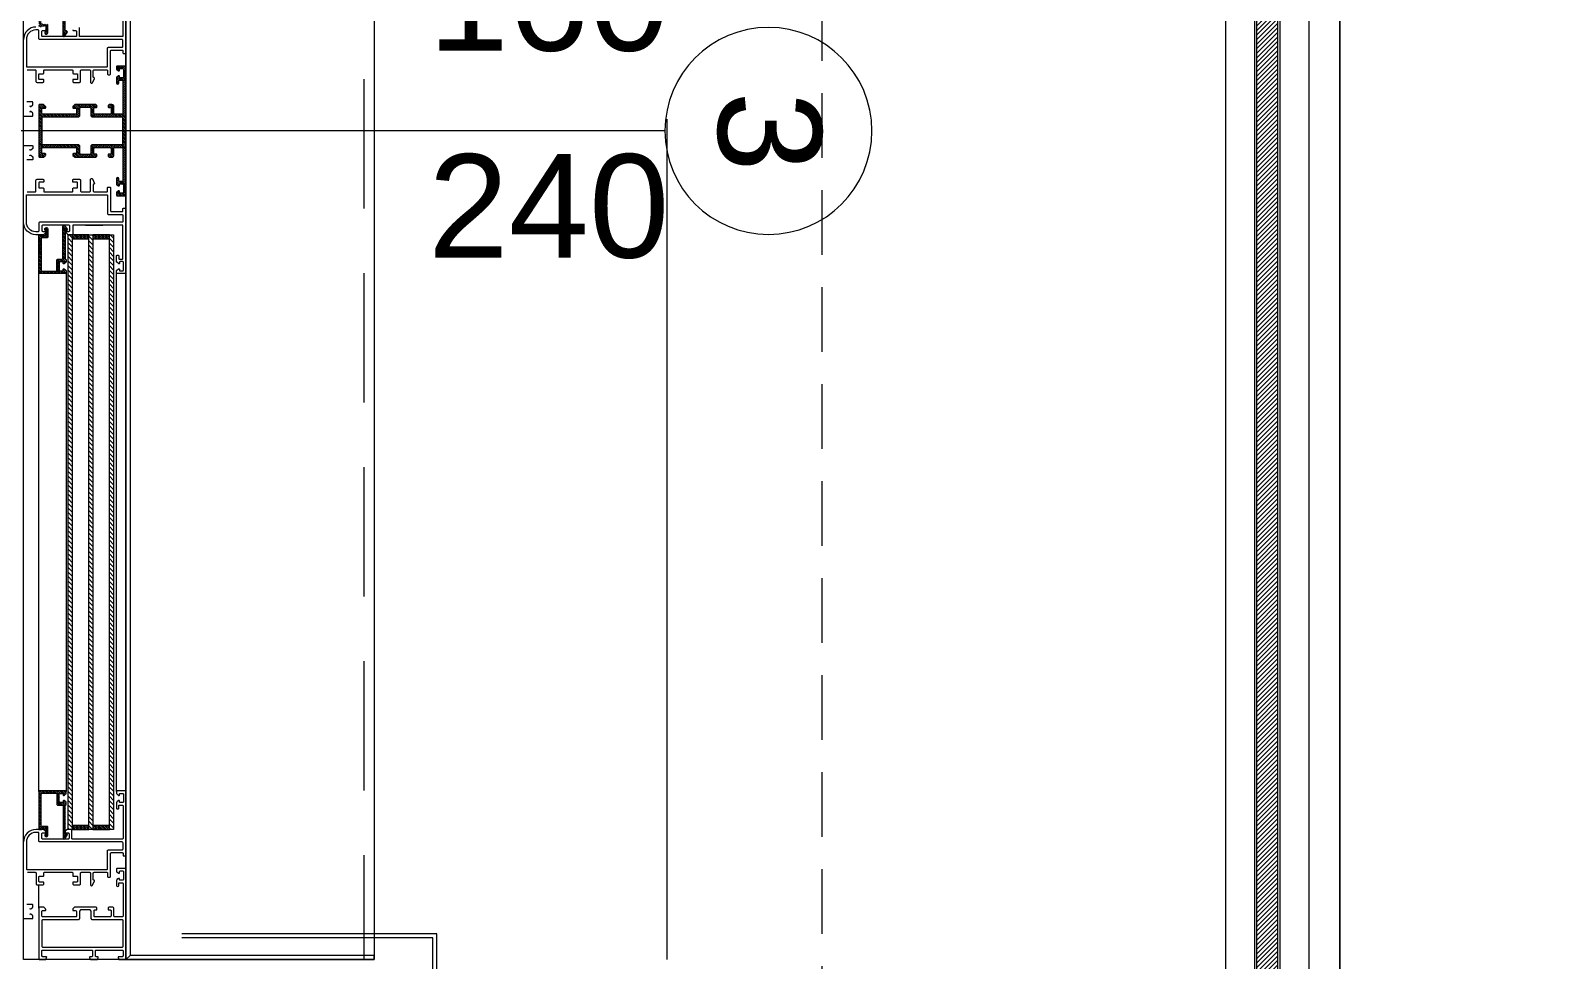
# Model space of a CAD drawing. Header units: centimetres. Extents: x 92587 to 105438, y -55119 to -48334.
# Drawn here: x 96687.6 to 96834.3, y -53062.4 to -52972.5 of the extents above; entities that cross this region are included whole.
import ezdxf

# ---------------------------------------------------------------- set-up
doc = ezdxf.new("R2010")
doc.units = ezdxf.units.CM
doc.header["$LTSCALE"] = 50
doc.header["$MEASUREMENT"] = 0
doc.linetypes.add('AXES', pattern=[2, 1.25, -0.25, 0.25, -0.25])
doc.linetypes.add('CACHE', pattern=[0.375, 0.25, -0.125])
doc.layers.get('0').update_dxf_attribs({"color": 8})
doc.layers.add('AXES', color=10, linetype='AXES')
doc.layers.add('BORD', color=5, linetype='Continuous')
for name, color, linetype, lineweight in [('BETON CACHE', 4, 'CACHE', 5), ('CONSOLE ISOL.', 214, 'Continuous', 15), ('MACONNERIE COUPE', 7, 'Continuous', 30), ('WD_Corner', 154, 'Continuous', 5), ('WINDOWS', 21, 'Continuous', 5)]:
    doc.layers.add(name, color=color, linetype=linetype, lineweight=lineweight)
doc.layers.add('HYPALON', color=7, linetype='Continuous', true_color=0xffaa00)
doc.styles.add('GENERATED_STYLE_1', font='arial.ttf')
pattern_1 = [(135, (-46708.70849, -43842.58123), (-0.08838834765, -0.08838834765), [])]

# ---------------------------------------------------------------- blocks, each defined once
blk = doc.blocks.new('A$C1cd8c289')
at = {"layer": 'AXES', "lineweight": 5, "ltscale": 1.3}
blk.add_line((2040, -4150), (2040, -1058.41), dxfattribs=at)
blk = doc.blocks.new('DRITARE POS 3')
at = {"layer": 'WINDOWS', "transparency": 33554559}
h = blk.add_hatch(dxfattribs=at)
h.set_pattern_fill('ANSI31', color=256, angle=450)
h.set_pattern_definition([(135, (-46708.71279, -43842.46996), (-0.08838834765, -0.08838834765), [])])
h.paths.add_polyline_path([(-1.74, -12.58), (-1.74, -12.64), (-2.09, -12.64, -0.414214), (-2.15, -12.58), (-2.15, -12.21, -0.247394), (-2.13, -12.16, 1.657435), (-2.37, -12.03), (-2.37, -12.77, 0.414214), (-2.28, -12.86), (-1.81, -12.86, -0.414214), (-1.72, -12.95), (-1.72, -16, -0.414214), (-1.81, -16.09), (-3.16, -16.09, -0.414214), (-3.22, -16.03), (-3.22, -15.03, 0.414214), (-3.31, -14.93), (-3.76, -14.93, -0.414214), (-3.82, -14.88), (-3.82, -11.74, 0.737396), (-3.99, -11.69), (-4.23, -12.04, 0.603122), (-4.15, -12.19), (-4.08, -12.19, -0.414214), (-4.02, -12.25), (-4.02, -14.93), (-4.06, -14.93, 0.414214), (-4.12, -14.99), (-4.12, -15.19, 0.250765), (-4.09, -15.24), (-3.92, -15.37, 0.599022), (-3.84, -15.33), (-3.84, -15.25, -0.414214), (-3.78, -15.19), (-3.52, -15.19, -0.414214), (-3.46, -15.25), (-3.46, -16, -0.414214), (-3.52, -16.05), (-3.78, -16.05, -0.414214), (-3.84, -16), (-3.84, -15.92, 0.599022), (-3.92, -15.88), (-4.09, -16.01, 0.250765), (-4.12, -16.05), (-4.12, -16.26, 0.414214), (-4.06, -16.31), (-1.55, -16.31, 0.414214), (-1.5, -16.26), (-1.5, -12.64), (-1.5, -12.58)])
at = {"layer": 'WINDOWS'}
h = blk.add_hatch(dxfattribs=at)
h.set_pattern_fill('ANSI31', color=140, scale=2.5, angle=450)
h.set_pattern_definition([(135, (-46708.9128, -43842.58123), (-0.2209708691, -0.2209708691), [])])
h.paths.add_polyline_path([(-8.71, -70.07), (-8.71, -12.58), (-8.31, -12.58), (-8.31, -70.07)])
h.paths.add_polyline_path([(-6.71, -70.07), (-6.71, -12.58), (-6.31, -12.58), (-6.31, -70.07)])
h.paths.add_polyline_path([(-4.71, -70.07), (-4.71, -12.58), (-4.31, -12.58), (-4.31, -70.07)])
at = {"layer": 'WINDOWS', "transparency": 33554559}
h = blk.add_hatch(dxfattribs=at)
h.set_pattern_fill('ANSI31', color=140, angle=450)
h.set_pattern_definition([(135, (-46708.90849, -43825.58123), (-0.08838834765, -0.08838834765), [])])
h.paths.add_polyline_path([(-6.71, -12.58), (-8.31, -12.58), (-8.31, -12.98), (-6.71, -12.98)])
h.paths.add_polyline_path([(-4.71, -12.58), (-6.31, -12.58), (-6.31, -12.98), (-4.71, -12.98)])
h.paths.add_polyline_path([(-6.71, -69.67), (-8.31, -69.67), (-8.31, -70.07), (-6.71, -70.07)])
h.paths.add_polyline_path([(-4.71, -69.67), (-6.31, -69.67), (-6.31, -70.07), (-4.71, -70.07)])
h = blk.add_hatch(dxfattribs=at)
h.set_pattern_fill('ANSI31', color=256, angle=450)
h.set_pattern_definition(pattern_1)
h.paths.add_polyline_path([(-1.49, -66.39, 0.414214), (-1.55, -66.33), (-4.06, -66.33, 0.414214), (-4.11, -66.39), (-4.11, -66.59, 0.250765), (-4.09, -66.64), (-3.92, -66.77, 0.599022), (-3.83, -66.72), (-3.83, -66.65, -0.414214), (-3.78, -66.59), (-3.51, -66.59, -0.414214), (-3.46, -66.65), (-3.46, -67.39, -0.414214), (-3.51, -67.45), (-3.78, -67.45, -0.414214), (-3.83, -67.39), (-3.83, -67.32, 0.599022), (-3.92, -67.27), (-4.09, -67.4, 0.250765), (-4.11, -67.45), (-4.11, -67.66, 0.414214), (-4.06, -67.71), (-4.02, -67.71), (-4.02, -70.4, -0.414214), (-4.07, -70.46), (-4.15, -70.46, 0.603122), (-4.23, -70.6), (-3.98, -70.96, 0.737396), (-3.81, -70.9), (-3.81, -67.77, -0.414214), (-3.76, -67.71), (-3.31, -67.71, 0.414214), (-3.22, -67.62), (-3.22, -66.61, -0.414214), (-3.16, -66.55), (-1.81, -66.55, -0.414214), (-1.72, -66.65), (-1.72, -69.69, -0.414214), (-1.81, -69.78), (-2.28, -69.78, 0.414214), (-2.37, -69.88), (-2.37, -70.61, 1.657435), (-2.12, -70.48, -0.247394), (-2.15, -70.44), (-2.15, -70.06, -0.414214), (-2.09, -70.01), (-1.74, -70.01), (-1.74, -70.06), (-1.49, -70.06), (-1.49, -70.01)])
at = {"layer": 'WINDOWS'}
h = blk.add_hatch(dxfattribs=at)
h.set_pattern_fill('ANSI31', color=256, angle=450)
h.set_pattern_definition(pattern_1)
h.paths.add_polyline_path([(-9.61, -75.28, -0.414214), (-9.56, -75.22), (-9.26, -75.22, -0.414214), (-9.2, -75.28), (-9.2, -75.49, 1), (-9, -75.49), (-9, -74.96, 0.250765), (-9.02, -74.91), (-9.19, -74.8, 0.599022), (-9.28, -74.85), (-9.28, -74.92, -0.414214), (-9.33, -74.98), (-9.59, -74.98, -0.414214), (-9.65, -74.92), (-9.65, -74.14, -0.414214), (-9.59, -74.08), (-9.33, -74.08, -0.414214), (-9.28, -74.14), (-9.28, -74.25, 0.599022), (-9.19, -74.3), (-9.02, -74.18, 0.250765), (-9, -74.14), (-9, -73.9, 0.414214), (-9.05, -73.84), (-9.84, -73.84, 0.414214), (-9.89, -73.9), (-9.89, -80.11), (-9.89, -86.33, 0.414214), (-9.84, -86.38), (-9.05, -86.38, 0.414214), (-9, -86.33), (-9, -86.08, 0.250765), (-9.02, -86.04), (-9.19, -85.93, 0.599022), (-9.28, -85.97), (-9.28, -86.08, -0.414214), (-9.33, -86.14), (-9.59, -86.14, -0.414214), (-9.65, -86.08), (-9.65, -85.3, -0.414214), (-9.59, -85.24), (-9.33, -85.24, -0.414214), (-9.28, -85.3), (-9.28, -85.38, 0.599022), (-9.19, -85.42), (-9.02, -85.31, 0.250765), (-9, -85.26), (-9, -84.73, 1), (-9.2, -84.73), (-9.2, -84.95, -0.414214), (-9.26, -85), (-9.56, -85, -0.414214), (-9.61, -84.95), (-9.61, -81.77, -0.414214), (-9.56, -81.72), (-8.83, -81.72, -0.414214), (-8.74, -81.81), (-8.74, -82.46, 0.414214), (-8.55, -82.65), (-8.29, -82.65, 0.198912), (-8.25, -82.63), (-8.19, -82.57, 0.198912), (-8.18, -82.53), (-8.18, -82.43, 0.414214), (-8.23, -82.37), (-8.4, -82.37, -0.414214), (-8.46, -82.31), (-8.46, -81.81, -0.414214), (-8.36, -81.72), (-6.91, -81.72, -0.414214), (-6.81, -81.81), (-6.81, -82.31, -0.414214), (-6.87, -82.37), (-7.04, -82.37, 0.414214), (-7.09, -82.43), (-7.09, -82.53, 0.198912), (-7.08, -82.57), (-7.02, -82.63, 0.198912), (-6.98, -82.65), (-4.97, -82.65, 0.198912), (-4.93, -82.63), (-4.78, -82.48, 0.198912), (-4.76, -82.44), (-4.76, -82.37, 0.414214), (-4.82, -82.31), (-5, -82.31, -0.340481), (-5.13, -82.22), (-5.13, -81.81, -0.414214), (-5.04, -81.72), (-1.87, -81.72, -0.414214), (-1.77, -81.81), (-1.77, -82.22, -0.414214), (-1.87, -82.31), (-2.09, -82.31, 0.414214), (-2.15, -82.37), (-2.15, -82.44, 0.198912), (-2.13, -82.48), (-1.98, -82.63, 0.198912), (-1.94, -82.65), (-1.55, -82.65, 0.414214), (-1.49, -82.59), (-1.49, -80.11), (-1.49, -77.63, 0.414214), (-1.55, -77.57), (-1.94, -77.57, 0.198912), (-1.98, -77.59), (-2.13, -77.74, 0.198912), (-2.15, -77.78), (-2.15, -77.85, 0.414214), (-2.09, -77.91), (-1.87, -77.91, -0.414214), (-1.77, -78), (-1.77, -78.41, -0.414214), (-1.87, -78.51), (-5.04, -78.51, -0.414214), (-5.13, -78.41), (-5.13, -78, -0.340481), (-5, -77.91), (-4.82, -77.91, 0.414214), (-4.76, -77.85), (-4.76, -77.78, 0.198912), (-4.78, -77.74), (-4.93, -77.59, 0.198912), (-4.97, -77.57), (-6.98, -77.57, 0.198912), (-7.02, -77.59), (-7.08, -77.65, 0.198912), (-7.09, -77.69), (-7.09, -77.8, 0.414214), (-7.04, -77.85), (-6.87, -77.85, -0.414214), (-6.81, -77.91), (-6.81, -78.41, -0.414214), (-6.91, -78.51), (-8.36, -78.51, -0.414214), (-8.46, -78.41), (-8.46, -77.91, -0.414214), (-8.4, -77.85), (-8.23, -77.85, 0.414214), (-8.18, -77.8), (-8.18, -77.69, 0.198912), (-8.19, -77.65), (-8.25, -77.59, 0.198912), (-8.29, -77.57), (-8.55, -77.57, 0.414214), (-8.74, -77.76), (-8.74, -78.41, -0.414214), (-8.83, -78.51), (-9.56, -78.51, -0.414214), (-9.61, -78.45)])
h.paths.add_polyline_path([(-9.56, -78.79), (-6.63, -78.79), (-6.53, -78.69), (-6.53, -77.95), (-6.44, -77.85), (-5.51, -77.85), (-5.41, -77.95), (-5.41, -78.69), (-5.32, -78.79), (-1.83, -78.79), (-1.77, -78.84), (-1.77, -80.11), (-1.77, -81.38), (-1.83, -81.44), (-5.32, -81.44), (-5.41, -81.53), (-5.41, -82.28), (-5.51, -82.37), (-6.44, -82.37), (-6.53, -82.28), (-6.53, -81.53), (-6.63, -81.44), (-9.56, -81.44), (-9.61, -81.38), (-9.61, -80.11), (-9.61, -78.84)], flags=16)
at = {"layer": 'WINDOWS', "transparency": 33554559}
h = blk.add_hatch(dxfattribs=at)
h.set_pattern_fill('ANSI31', color=256, angle=450)
h.set_pattern_definition(pattern_1)
h.paths.add_polyline_path([(-1.49, -90.21), (-1.49, -90.16), (-1.74, -90.16), (-1.74, -90.21), (-2.09, -90.21, -0.414214), (-2.15, -90.16), (-2.15, -89.79, -0.247394), (-2.12, -89.74, 1.657435), (-2.37, -89.61), (-2.37, -90.35, 0.414214), (-2.28, -90.44), (-1.81, -90.44, -0.414214), (-1.72, -90.53), (-1.72, -93.57, -0.414214), (-1.81, -93.67), (-3.16, -93.67, -0.414214), (-3.22, -93.61), (-3.22, -92.6, 0.414214), (-3.31, -92.51), (-3.76, -92.51, -0.414214), (-3.81, -92.45), (-3.81, -89.32, 0.737396), (-3.98, -89.27), (-4.23, -89.62, 0.603122), (-4.15, -89.77), (-4.07, -89.77, -0.414214), (-4.02, -89.82), (-4.02, -92.51), (-4.06, -92.51, 0.414214), (-4.11, -92.57), (-4.11, -92.77, 0.250765), (-4.09, -92.82), (-3.92, -92.95, 0.599022), (-3.83, -92.9), (-3.83, -92.83, -0.414214), (-3.78, -92.77), (-3.51, -92.77, -0.414214), (-3.46, -92.83), (-3.46, -93.57, -0.414214), (-3.51, -93.63), (-3.78, -93.63, -0.414214), (-3.83, -93.57), (-3.83, -93.5, 0.599022), (-3.92, -93.45), (-4.09, -93.58, 0.250765), (-4.11, -93.63), (-4.11, -93.84, 0.414214), (-4.06, -93.89), (-1.55, -93.89, 0.414214), (-1.49, -93.84)])
at = {"layer": 'WINDOWS', "color": 165, "linetype": 'CACHE'}
blk.add_line((-32.9, -160.11), (-32.9, 0), dxfattribs=at)
at = {"layer": 'WINDOWS'}
for p, q in [((-1.5, -4.97), (-1.5, -7.22)), ((-9.9, -8.75), (-9.9, -10.08)), ((-9.89, -16.28), (-9.89, -66.39)), ((-9, -16.26), (-9, -66.39)), ((-4.11, -66.39), (-4.12, -16.26)), ((-1.5, -16.26), (-1.49, -66.39)), ((-5.98, -71), (-7.66, -71))]:
    blk.add_line(p, q, dxfattribs=at)
at = {"layer": 'WINDOWS', "color": 165}
blk.add_line((-61.99, -80.11), (34.01, -80.11), dxfattribs=at)
for points in [[(-9.9, 0), (-9.9, -160.11), (-33.9, -160.11), (-33.9, 0)], [(-9.9, 0), (-33.9, 0), (-33.9, -0.4), (-10.3, -0.4)], [(-10.3, -159.71), (-10.3, -0.4), (-9.9, 0), (-9.9, -160.11)]]:
    blk.add_lwpolyline(points, close=True, dxfattribs=at)
at = {"layer": 'WINDOWS'}
for points in [[(-7.08, -5), (-7.02, -5.06, 0.198912), (-6.98, -5.08), (-4.97, -5.08, 0.198912), (-4.93, -5.06), (-4.78, -4.91, 0.198912), (-4.76, -4.87), (-4.76, -4.8, 0.414214), (-4.82, -4.74), (-5.01, -4.74, -0.340481), (-5.14, -4.65), (-5.14, -4.24, -0.414214), (-5.04, -4.14), (-1.87, -4.14, -0.414214), (-1.78, -4.24), (-1.78, -4.65, -0.414214), (-1.87, -4.74), (-2.09, -4.74, 0.414214), (-2.15, -4.8), (-2.15, -4.87, 0.198912), (-2.13, -4.91), (-1.98, -5.06, 0.198912), (-1.94, -5.08), (-1.55, -5.08, 0.414214), (-1.5, -5.02), (-1.5, -0.06, 0.414214), (-1.55, 0), (-2.13, 0, 0.322823), (-2.19, -0.04), (-2.24, -0.21, 0.511918), (-2.19, -0.28), (-1.87, -0.28, -0.414214), (-1.78, -0.37), (-1.78, -0.84, -0.414214), (-1.87, -0.93), (-6.57, -0.93, -0.414214), (-6.67, -0.84), (-6.67, -0.37, -0.414214), (-6.57, -0.28), (-6.44, -0.28, 0.511918), (-6.39, -0.21), (-6.45, -0.04, 0.322823), (-6.5, 0), (-7.12, 0, 0.322823), (-7.17, -0.04), (-7.23, -0.21, 0.511918), (-7.17, -0.28), (-7.04, -0.28, -0.414214), (-6.95, -0.37), (-6.95, -0.84, -0.414214), (-7.04, -0.93), (-9.52, -0.93, -0.414214), (-9.62, -0.84), (-9.62, -0.37, -0.414214), (-9.52, -0.28), (-9.21, -0.28, 0.511918), (-9.15, -0.21), (-9.21, -0.04, 0.322823), (-9.26, 0), (-9.84, 0, 0.414214), (-9.9, -0.06), (-9.9, -8.75, 0.414214), (-9.84, -8.81), (-9.06, -8.81, 0.414214), (-9, -8.75), (-9, -8.51, 0.250765), (-9.03, -8.47), (-9.19, -8.35, 0.599022), (-9.28, -8.4), (-9.28, -8.51, -0.414214), (-9.34, -8.57), (-9.6, -8.57, -0.414214), (-9.65, -8.51), (-9.65, -7.73, -0.414214), (-9.6, -7.67), (-9.34, -7.67, -0.414214), (-9.28, -7.73), (-9.28, -7.8, 0.599022), (-9.19, -7.85), (-9.03, -7.74, 0.250765), (-9, -7.69), (-9, -7.16, 1), (-9.21, -7.16), (-9.21, -7.37, -0.414214), (-9.26, -7.43), (-9.56, -7.43, -0.414214), (-9.62, -7.37), (-9.62, -4.2, -0.414214), (-9.56, -4.14), (-8.83, -4.14, -0.414214), (-8.74, -4.24), (-8.74, -4.89, 0.414214), (-8.55, -5.08), (-8.3, -5.08, 0.198912), (-8.26, -5.06), (-8.2, -5, 0.198912), (-8.18, -4.96), (-8.18, -4.85, 0.414214), (-8.24, -4.8), (-8.4, -4.8, -0.414214), (-8.46, -4.74), (-8.46, -4.24, -0.414214), (-8.37, -4.14), (-6.91, -4.14, -0.414214), (-6.82, -4.24), (-6.82, -4.74, -0.414214), (-6.87, -4.8), (-7.04, -4.8, 0.414214), (-7.1, -4.85), (-7.1, -4.96, 0.198912)], [(-1.5, -12.21, 0.414214), (-1.4, -12.3), (-1.18, -12.3), (-1.18, -12.3, 0.414214), (-0.28, -11.37), (-0.28, -8.77, 0.414214), (-0.34, -8.72), (-8.07, -8.72, 0.414214), (-8.12, -8.77), (-8.12, -10.53, -0.414214), (-8.22, -10.62), (-9.52, -10.62, 0.414214), (-9.62, -10.71), (-9.62, -11.27, 0.414214), (-9.52, -11.37), (-1.59, -11.37, -0.414214), (-1.5, -11.46)], [(-1.74, -12.64), (-2.09, -12.64, -0.414214), (-2.15, -12.58), (-2.15, -12.21, -0.247394), (-2.13, -12.16, 1.657435), (-2.37, -12.03), (-2.37, -12.77, 0.414214), (-2.28, -12.86), (-1.81, -12.86, -0.414214), (-1.72, -12.95), (-1.72, -16, -0.414214), (-1.81, -16.09), (-3.16, -16.09, -0.414214), (-3.22, -16.03), (-3.22, -15.03, 0.414214), (-3.31, -14.93), (-3.76, -14.93, -0.414214), (-3.82, -14.88), (-3.82, -11.74, 0.737396), (-3.99, -11.69), (-4.23, -12.04, 0.603122), (-4.15, -12.19), (-4.08, -12.19, -0.414214), (-4.02, -12.25), (-4.02, -14.93), (-4.06, -14.93, 0.414214), (-4.12, -14.99), (-4.12, -15.19, 0.250765), (-4.09, -15.24), (-3.92, -15.37, 0.599022), (-3.84, -15.33), (-3.84, -15.25, -0.414214), (-3.78, -15.19), (-3.52, -15.19, -0.414214), (-3.46, -15.25), (-3.46, -16, -0.414214), (-3.52, -16.05), (-3.78, -16.05, -0.414214), (-3.84, -16), (-3.84, -15.92, 0.599022), (-3.92, -15.88), (-4.09, -16.01, 0.250765), (-4.12, -16.05), (-4.12, -16.26, 0.414214), (-4.06, -16.31), (-1.55, -16.31, 0.414214), (-1.5, -16.26), (-1.5, -12.64), (-1.5, -12.58), (-1.74, -12.58)], [(-1.74, -70.01), (-2.09, -70.01, 0.414214), (-2.15, -70.06), (-2.15, -70.44, 0.247394), (-2.12, -70.48, -1.657435), (-2.37, -70.61), (-2.37, -69.88, -0.414214), (-2.28, -69.78), (-1.81, -69.78, 0.414214), (-1.72, -69.69), (-1.72, -66.65, 0.414214), (-1.81, -66.55), (-3.16, -66.55, 0.414214), (-3.22, -66.61), (-3.22, -67.62, -0.414214), (-3.31, -67.71), (-3.76, -67.71, 0.414214), (-3.81, -67.77), (-3.81, -70.9, -0.737396), (-3.98, -70.96), (-4.23, -70.6, -0.603122), (-4.15, -70.46), (-4.07, -70.46, 0.414214), (-4.02, -70.4), (-4.02, -67.71), (-4.06, -67.71, -0.414214), (-4.11, -67.66), (-4.11, -67.45, -0.250765), (-4.09, -67.4), (-3.92, -67.27, -0.599022), (-3.83, -67.32), (-3.83, -67.39, 0.414214), (-3.78, -67.45), (-3.51, -67.45, 0.414214), (-3.46, -67.39), (-3.46, -66.65, 0.414214), (-3.51, -66.59), (-3.78, -66.59, 0.414214), (-3.83, -66.65), (-3.83, -66.72, -0.599022), (-3.92, -66.77), (-4.09, -66.64, -0.250765), (-4.11, -66.59), (-4.11, -66.39, -0.414214), (-4.06, -66.33), (-1.55, -66.33, -0.414214), (-1.49, -66.39), (-1.49, -70.01), (-1.49, -70.06), (-1.74, -70.06)], [(-1.49, -70.44, -0.414214), (-1.4, -70.35), (-1.18, -70.35), (-1.18, -70.35, -0.414214), (-0.28, -71.28), (-0.28, -73.88, -0.414214), (-0.34, -73.93), (-8.06, -73.93, -0.414214), (-8.12, -73.88), (-8.12, -72.12, 0.414214), (-8.21, -72.03), (-9.52, -72.03, -0.414214), (-9.61, -71.94), (-9.61, -71.38, -0.414214), (-9.52, -71.28), (-1.59, -71.28, 0.414214), (-1.49, -71.19)], [(-1.49, -80.11), (-1.49, -77.63, 0.414214), (-1.55, -77.57), (-1.94, -77.57, 0.198912), (-1.98, -77.59), (-2.13, -77.74, 0.198912), (-2.15, -77.78), (-2.15, -77.85, 0.414214), (-2.09, -77.91), (-1.87, -77.91, -0.414214), (-1.77, -78), (-1.77, -78.41, -0.414214), (-1.87, -78.51), (-5.04, -78.51, -0.414214), (-5.13, -78.41), (-5.13, -78, -0.340481), (-5, -77.91), (-4.82, -77.91, 0.414214), (-4.76, -77.85), (-4.76, -77.78, 0.198912), (-4.78, -77.74), (-4.93, -77.59, 0.198912), (-4.97, -77.57), (-6.98, -77.57, 0.198912), (-7.02, -77.59), (-7.08, -77.65, 0.198912), (-7.09, -77.69), (-7.09, -77.8, 0.414214), (-7.04, -77.85), (-6.87, -77.85, -0.414214), (-6.81, -77.91), (-6.81, -78.41, -0.414214), (-6.91, -78.51), (-8.36, -78.51, -0.414214), (-8.46, -78.41), (-8.46, -77.91, -0.414214), (-8.4, -77.85), (-8.23, -77.85, 0.414214), (-8.18, -77.8), (-8.18, -77.69, 0.198912), (-8.19, -77.65), (-8.25, -77.59, 0.198912), (-8.29, -77.57), (-8.55, -77.57, 0.414214), (-8.74, -77.76), (-8.74, -78.41, -0.414214), (-8.83, -78.51), (-9.56, -78.51, -0.414214), (-9.61, -78.45), (-9.61, -75.28, -0.414214), (-9.56, -75.22), (-9.26, -75.22, -0.414214), (-9.2, -75.28), (-9.2, -75.49, 1), (-9, -75.49), (-9, -74.96, 0.250765), (-9.02, -74.91), (-9.19, -74.8, 0.599022), (-9.28, -74.85), (-9.28, -74.92, -0.414214), (-9.33, -74.98), (-9.59, -74.98, -0.414214), (-9.65, -74.92), (-9.65, -74.14, -0.414214), (-9.59, -74.08), (-9.33, -74.08, -0.414214), (-9.28, -74.14), (-9.28, -74.25, 0.599022), (-9.19, -74.3), (-9.02, -74.18, 0.250765), (-9, -74.14), (-9, -73.9, 0.414214), (-9.05, -73.84), (-9.84, -73.84, 0.414214), (-9.89, -73.9), (-9.89, -80.11), (-9.89, -86.33, 0.414214), (-9.84, -86.38), (-9.05, -86.38, 0.414214), (-9, -86.33), (-9, -86.08, 0.250765), (-9.02, -86.04), (-9.19, -85.93, 0.599022), (-9.28, -85.97), (-9.28, -86.08, -0.414214), (-9.33, -86.14), (-9.59, -86.14, -0.414214), (-9.65, -86.08), (-9.65, -85.3, -0.414214), (-9.59, -85.24), (-9.33, -85.24, -0.414214), (-9.28, -85.3), (-9.28, -85.38, 0.599022), (-9.19, -85.42), (-9.02, -85.31, 0.250765), (-9, -85.26), (-9, -84.73, 1), (-9.2, -84.73), (-9.2, -84.95, -0.414214), (-9.26, -85), (-9.56, -85, -0.414214), (-9.61, -84.95), (-9.61, -81.77, -0.414214), (-9.56, -81.72), (-8.83, -81.72, -0.414214), (-8.74, -81.81), (-8.74, -82.46, 0.414214), (-8.55, -82.65), (-8.29, -82.65, 0.198912), (-8.25, -82.63), (-8.19, -82.57, 0.198912), (-8.18, -82.53), (-8.18, -82.43, 0.414214), (-8.23, -82.37), (-8.4, -82.37, -0.414214), (-8.46, -82.31), (-8.46, -81.81, -0.414214), (-8.36, -81.72), (-6.91, -81.72, -0.414214), (-6.81, -81.81), (-6.81, -82.31, -0.414214), (-6.87, -82.37), (-7.04, -82.37, 0.414214), (-7.09, -82.43), (-7.09, -82.53, 0.198912), (-7.08, -82.57), (-7.02, -82.63, 0.198912), (-6.98, -82.65), (-4.97, -82.65, 0.198912), (-4.93, -82.63), (-4.78, -82.48, 0.198912), (-4.76, -82.44), (-4.76, -82.37, 0.414214), (-4.82, -82.31), (-5, -82.31, -0.340481), (-5.13, -82.22), (-5.13, -81.81, -0.414214), (-5.04, -81.72), (-1.87, -81.72, -0.414214), (-1.77, -81.81), (-1.77, -82.22, -0.414214), (-1.87, -82.31), (-2.09, -82.31, 0.414214), (-2.15, -82.37), (-2.15, -82.44, 0.198912), (-2.13, -82.48), (-1.98, -82.63, 0.198912), (-1.94, -82.65), (-1.55, -82.65, 0.414214), (-1.49, -82.59)], [(-1.49, -89.78, 0.414214), (-1.4, -89.87), (-1.18, -89.87), (-1.18, -89.87, 0.414214), (-0.28, -88.94), (-0.28, -86.35, 0.414214), (-0.34, -86.29), (-8.06, -86.29, 0.414214), (-8.12, -86.35), (-8.12, -88.1, -0.414214), (-8.21, -88.19), (-9.52, -88.19, 0.414214), (-9.61, -88.29), (-9.61, -88.85, 0.414214), (-9.52, -88.94), (-1.59, -88.94, -0.414214), (-1.49, -89.03)]]:
    blk.add_lwpolyline(points, format="xyb", close=True, dxfattribs=at)
for points in [[(-9.9, -160.11), (-9.9, 0), (0, 0), (0, -160.11)], [(-1.78, -1.27), (-1.83, -1.21), (-9.56, -1.21), (-9.62, -1.27), (-9.62, -3.81), (-9.56, -3.86), (-6.63, -3.86), (-6.54, -3.96), (-6.54, -4.7), (-6.44, -4.8), (-5.51, -4.8), (-5.42, -4.7), (-5.42, -3.96), (-5.32, -3.86), (-1.83, -3.86), (-1.78, -3.81)], [(-1.77, -80.11), (-1.77, -78.84), (-1.83, -78.79), (-5.32, -78.79), (-5.41, -78.69), (-5.41, -77.95), (-5.51, -77.85), (-6.44, -77.85), (-6.53, -77.95), (-6.53, -78.69), (-6.63, -78.79), (-9.56, -78.79), (-9.61, -78.84), (-9.61, -80.11), (-9.61, -81.38), (-9.56, -81.44), (-6.63, -81.44), (-6.53, -81.53), (-6.53, -82.28), (-6.44, -82.37), (-5.51, -82.37), (-5.41, -82.28), (-5.41, -81.53), (-5.32, -81.44), (-1.83, -81.44), (-1.77, -81.38)]]:
    blk.add_lwpolyline(points, close=True, dxfattribs=at)
for points in [[(-0.06, -3.96), (-0.84, -3.96, 0.414214), (-0.9, -4.01), (-0.9, -4.22, 0.250765), (-0.88, -4.27), (-0.71, -4.4, 0.599022), (-0.62, -4.35)], [(-0.62, -4.95, 0.599022), (-0.71, -4.9), (-0.88, -5.03, 0.250765), (-0.9, -5.08), (-0.9, -5.28, 0.414214), (-0.84, -5.34), (-0.34, -5.34, -0.414214)], [(-0.38, -8.44), (-1.12, -8.44, -0.414214), (-1.22, -8.34), (-1.22, -7.32, 0.414214), (-1.31, -7.22), (-1.87, -7.22, 0.414214), (-1.96, -7.32), (-1.96, -7.45, 0.414214), (-1.91, -7.5), (-1.55, -7.5, -0.414214), (-1.5, -7.56), (-1.5, -8.01, -0.414214), (-1.55, -8.06), (-1.91, -8.06, 0.414214), (-1.96, -8.12), (-1.96, -8.38, -0.414214), (-2.02, -8.44), (-4.71, -8.44, -0.414214), (-4.76, -8.38), (-4.76, -8.12, 0.414214), (-4.82, -8.06), (-5.17, -8.06, -0.414214), (-5.23, -8.01), (-5.23, -7.56, -0.414214), (-5.17, -7.5), (-4.82, -7.5, 0.414214), (-4.76, -7.45), (-4.76, -7.32, 0.414214), (-4.86, -7.22), (-5.42, -7.22, 0.414214), (-5.51, -7.32), (-5.51, -8.34, -0.414214), (-5.6, -8.44), (-6.39, -8.44, -0.414214), (-6.48, -8.34), (-6.48, -7.22, 0.809546), (-6.66, -7.19), (-6.85, -7.61, 0.543142), (-6.8, -7.69, -0.414214), (-6.74, -7.75), (-6.74, -8.34, -0.414214), (-6.84, -8.44), (-8.07, -8.44, -0.414214), (-8.12, -8.38), (-8.12, -8.03, 0.414214), (-8.18, -7.97), (-8.35, -7.97, 0.414214), (-8.4, -8.03), (-8.4, -10.25, -0.414214), (-8.5, -10.34), (-9.56, -10.34, -0.414214), (-9.62, -10.29), (-9.62, -10.08, 0.414214), (-9.67, -10.02), (-9.84, -10.02, 0.414214), (-9.9, -10.08), (-9.9, -16.26, 0.414214), (-9.84, -16.31), (-9.06, -16.31, 0.414214), (-9, -16.26), (-9, -16.05, 0.250765), (-9.03, -16.01), (-9.19, -15.88, 0.599022), (-9.28, -15.92), (-9.28, -16.02, -0.414214), (-9.34, -16.07), (-9.6, -16.07, -0.414214), (-9.65, -16.02), (-9.65, -15.23, -0.414214), (-9.6, -15.18), (-9.34, -15.18, -0.414214), (-9.28, -15.23), (-9.28, -15.33, 0.599022), (-9.19, -15.37), (-9.03, -15.24, 0.250765), (-9, -15.19), (-9, -14.62, 0.414214), (-9.06, -14.56), (-9.15, -14.56, 0.414214), (-9.21, -14.62), (-9.21, -14.88, -0.414214), (-9.26, -14.93), (-9.56, -14.93, -0.414214), (-9.62, -14.88), (-9.62, -11.7, -0.414214), (-9.56, -11.65), (-4.73, -11.65, -0.414214), (-4.68, -11.7), (-4.68, -12.53, 0.414214), (-4.62, -12.58), (-4.23, -12.58, 0.198912), (-4.19, -12.56), (-4.04, -12.41, 0.198912), (-4.02, -12.37), (-4.02, -12.3, 0.414214), (-4.08, -12.25), (-4.3, -12.25, -0.414214), (-4.4, -12.15), (-4.4, -11.74, -0.414214), (-4.3, -11.65), (-1.87, -11.65, -0.414214), (-1.78, -11.74), (-1.78, -12.15, -0.414214), (-1.87, -12.25), (-2.09, -12.25, 0.414214), (-2.15, -12.3), (-2.15, -12.37, 0.198912), (-2.13, -12.41), (-1.98, -12.56, 0.198912), (-1.94, -12.58), (-1.22, -12.58, 0.414214), (0, -11.37)], [(-0.06, -78.69), (-0.84, -78.69, -0.414214), (-0.9, -78.64), (-0.9, -78.43, -0.250765), (-0.87, -78.38), (-0.7, -78.25, -0.599022), (-0.62, -78.3)], [(-0.62, -77.7, -0.599022), (-0.7, -77.75), (-0.87, -77.62, -0.250765), (-0.9, -77.57), (-0.9, -77.37, -0.414214), (-0.84, -77.31), (-0.34, -77.31, 0.414214)], [(-0.37, -74.21), (-1.12, -74.21, 0.414214), (-1.21, -74.31), (-1.21, -75.33, -0.414214), (-1.31, -75.43), (-1.87, -75.43, -0.414214), (-1.96, -75.33), (-1.96, -75.2, -0.414214), (-1.9, -75.15), (-1.55, -75.15, 0.414214), (-1.49, -75.09), (-1.49, -74.64, 0.414214), (-1.55, -74.59), (-1.9, -74.59, -0.414214), (-1.96, -74.53), (-1.96, -74.27, 0.414214), (-2.02, -74.21), (-4.7, -74.21, 0.414214), (-4.76, -74.27), (-4.76, -74.53, -0.414214), (-4.82, -74.59), (-5.17, -74.59, 0.414214), (-5.23, -74.64), (-5.23, -75.09, 0.414214), (-5.17, -75.15), (-4.82, -75.15, -0.414214), (-4.76, -75.2), (-4.76, -75.33, -0.414214), (-4.85, -75.43), (-5.41, -75.43, -0.414214), (-5.51, -75.33), (-5.51, -74.31, 0.414214), (-5.6, -74.21), (-6.38, -74.21, 0.414214), (-6.48, -74.31), (-6.48, -75.43, -0.809546), (-6.66, -75.46), (-6.85, -75.04, -0.543142), (-6.79, -74.96, 0.414214), (-6.74, -74.9), (-6.74, -74.31, 0.414214), (-6.83, -74.21), (-8.06, -74.21, 0.414214), (-8.12, -74.27), (-8.12, -74.62, -0.414214), (-8.18, -74.68), (-8.34, -74.68, -0.414214), (-8.4, -74.62), (-8.4, -72.4, 0.414214), (-8.49, -72.31), (-9.56, -72.31, 0.414214), (-9.61, -72.36), (-9.61, -72.57, -0.414214), (-9.67, -72.63), (-9.84, -72.63, -0.414214), (-9.89, -72.57), (-9.89, -66.39, -0.414214), (-9.84, -66.34), (-9.05, -66.34, -0.414214), (-9, -66.39), (-9, -66.6, -0.250765), (-9.02, -66.64), (-9.19, -66.77, -0.599022), (-9.28, -66.73), (-9.28, -66.63, 0.414214), (-9.33, -66.58), (-9.59, -66.58, 0.414214), (-9.65, -66.63), (-9.65, -67.42, 0.414214), (-9.59, -67.47), (-9.33, -67.47, 0.414214), (-9.28, -67.42), (-9.28, -67.32, -0.599022), (-9.19, -67.28), (-9.02, -67.41, -0.250765), (-9, -67.46), (-9, -68.03, -0.414214), (-9.05, -68.09), (-9.15, -68.09, -0.414214), (-9.2, -68.03), (-9.2, -67.77, 0.414214), (-9.26, -67.72), (-9.56, -67.72, 0.414214), (-9.61, -67.77), (-9.61, -70.95, 0.414214), (-9.56, -71), (-4.82, -71, 0.414214), (-4.76, -70.95), (-4.76, -70.12, -0.414214), (-4.71, -70.07), (-4.32, -70.07, -0.198912), (-4.28, -70.09), (-4.13, -70.24, -0.198912), (-4.11, -70.28), (-4.11, -70.35, -0.414214), (-4.17, -70.4), (-4.39, -70.4, 0.414214), (-4.48, -70.5), (-4.48, -70.91, 0.414214), (-4.39, -71), (-1.87, -71, 0.414214), (-1.77, -70.91), (-1.77, -70.5, 0.414214), (-1.87, -70.4), (-2.09, -70.4, -0.414214), (-2.15, -70.35), (-2.15, -70.28, -0.198912), (-2.13, -70.24), (-1.98, -70.09, -0.198912), (-1.94, -70.07), (-1.21, -70.07, -0.414214), (0, -71.28)], [(-0.06, -81.53), (-0.84, -81.53, 0.414214), (-0.9, -81.59), (-0.9, -81.79, 0.250765), (-0.87, -81.84), (-0.7, -81.97, 0.599022), (-0.62, -81.92)], [(-0.62, -82.52, 0.599022), (-0.7, -82.47), (-0.87, -82.6, 0.250765), (-0.9, -82.65), (-0.9, -82.86, 0.414214), (-0.84, -82.91), (-0.34, -82.91, -0.414214)], [(-0.37, -86.01), (-1.12, -86.01, -0.414214), (-1.21, -85.92), (-1.21, -84.89, 0.414214), (-1.31, -84.8), (-1.87, -84.8, 0.414214), (-1.96, -84.89), (-1.96, -85.02, 0.414214), (-1.9, -85.08), (-1.55, -85.08, -0.414214), (-1.49, -85.13), (-1.49, -85.58, -0.414214), (-1.55, -85.64), (-1.9, -85.64, 0.414214), (-1.96, -85.69), (-1.96, -85.95, -0.414214), (-2.02, -86.01), (-4.7, -86.01, -0.414214), (-4.76, -85.95), (-4.76, -85.69, 0.414214), (-4.82, -85.64), (-5.17, -85.64, -0.414214), (-5.23, -85.58), (-5.23, -85.13, -0.414214), (-5.17, -85.08), (-4.82, -85.08, 0.414214), (-4.76, -85.02), (-4.76, -84.89, 0.414214), (-4.85, -84.8), (-5.41, -84.8, 0.414214), (-5.51, -84.89), (-5.51, -85.92, -0.414214), (-5.6, -86.01), (-6.38, -86.01, -0.414214), (-6.48, -85.92), (-6.48, -84.8, 0.809546), (-6.66, -84.76), (-6.85, -85.18, 0.543142), (-6.79, -85.26, -0.414214), (-6.74, -85.32), (-6.74, -85.92, -0.414214), (-6.83, -86.01), (-8.06, -86.01, -0.414214), (-8.12, -85.95), (-8.12, -85.6, 0.414214), (-8.18, -85.54), (-8.34, -85.54, 0.414214), (-8.4, -85.6), (-8.4, -87.82, -0.414214), (-8.49, -87.91), (-9.56, -87.91, -0.414214), (-9.61, -87.86), (-9.61, -87.65, 0.414214), (-9.67, -87.6), (-9.84, -87.6, 0.414214), (-9.89, -87.65), (-9.89, -93.83, 0.414214)], [(-9.61, -92.45), (-9.61, -89.28, -0.414214), (-9.56, -89.22), (-5.47, -89.22, -0.414214), (-5.41, -89.28), (-5.41, -90.1, 0.414214)], [(-4.76, -89.87, 0.414214), (-4.82, -89.82), (-5.04, -89.82, -0.414214), (-5.13, -89.72), (-5.13, -89.31, -0.414214), (-5.04, -89.22), (-1.87, -89.22, -0.414214), (-1.77, -89.31), (-1.77, -89.72, -0.414214), (-1.87, -89.82), (-2.09, -89.82, 0.414214), (-2.15, -89.87)], [(-1.21, -90.15, 0.414214), (0, -88.94)], [(-2.15, -90.16), (-2.15, -89.79, -0.247394), (-2.12, -89.74, 1.657435), (-2.37, -89.61), (-2.37, -90.35, 0.414214)], [(-3.81, -92.45), (-3.81, -89.32, 0.737396), (-3.98, -89.27), (-4.23, -89.62, 0.603122), (-4.15, -89.77), (-4.07, -89.77, -0.414214), (-4.02, -89.82), (-4.02, -92.51)]]:
    blk.add_lwpolyline(points, format="xyb", dxfattribs=at)
at = {"layer": 'WINDOWS', "color": 140}
for points in [[(-8.71, -70.07), (-8.71, -12.58), (-8.31, -12.58), (-8.31, -70.07)], [(-6.71, -12.58), (-8.31, -12.58), (-8.31, -12.98), (-6.71, -12.98)], [(-6.71, -70.07), (-6.71, -12.58), (-6.31, -12.58), (-6.31, -70.07)], [(-4.71, -12.58), (-6.31, -12.58), (-6.31, -12.98), (-4.71, -12.98)], [(-4.71, -70.07), (-4.71, -12.58), (-4.31, -12.58), (-4.31, -70.07)], [(-6.71, -69.67), (-8.31, -69.67), (-8.31, -70.07), (-6.71, -70.07)], [(-4.71, -69.67), (-6.31, -69.67), (-6.31, -70.07), (-4.71, -70.07)]]:
    blk.add_lwpolyline(points, close=True, dxfattribs=at)
at = {"layer": 'WINDOWS', "color": 165}
blk.add_lwpolyline([(-71.99, -70.11, 1), (-71.99, -90.11, 1)], format="xyb", close=True, dxfattribs=at)
at = {"layer": 'WINDOWS', "color": 165, "char_height": 10, "attachment_point": 7, "style": 'GENERATED_STYLE_1'}
for s, insert, rotation in [('\\A1;\\pxql,t0;240{\\H0.66x;\\S^  ;}', (-39.11, -64.94), 180), ('\\A1;\\pxql,t0;3', (-66.99, -83.92), 90), ('\\A1;\\pxql,t0;160{\\H0.66x;\\S^  ;}', (-39.11, -84.94), 180)]:
    blk.add_mtext(s, dxfattribs=dict(at, insert=insert, rotation=rotation))

msp = doc.modelspace()

# ---------------------------------------------------------------- hatches: boundary and pattern name
at = {"layer": 'WINDOWS'}
h = msp.add_hatch(dxfattribs=at)
h.set_pattern_fill('ANSI31', color=140, scale=2.5, angle=540)
h.set_pattern_definition([(225, (44574.4891, -152762.3853), (0.2209708691, -0.2209708691), [])])
h.paths.add_polyline_path([(96806.11, -53094.51), (96806.11, -52861.55), (96808.11, -52861.55), (96808.11, -53094.51)])

# ---------------------------------------------------------------- linework, layer by layer
at = {"layer": 'BETON CACHE', "lineweight": 5, "ltscale": 0.5}
for points in [[(94614.11, -54122.36), (96814.11, -54122.36), (96814.11, -52057.36), (94614.11, -52057.36)], [(94664.11, -54072.36), (96764.11, -54072.36), (96764.11, -52107.36), (94664.11, -52107.36)]]:
    msp.add_lwpolyline(points, close=True, dxfattribs=at)
at = {"layer": 'BORD', "lineweight": 5, "ltscale": 0.5}
msp.add_lwpolyline([(96914.11, -54057.36), (96914.11, -53782.36), (96814.11, -53782.36), (96814.11, -52462.36), (96914.11, -52462.36), (96914.11, -52122.36), (96814.11, -52122.36), (96814.11, -52057.36), (94614.11, -52057.36), (94614.11, -52122.36), (94514.11, -52122.36), (94514.11, -52462.36), (94614.11, -52462.36), (94614.11, -53782.36), (94514.11, -53782.36), (94514.11, -54057.36)], dxfattribs=at)
at = {"layer": 'CONSOLE ISOL.'}
msp.add_lwpolyline([(96119.11, -52902.36), (96109.11, -52902.36), (96109.11, -52632.36), (95944.11, -52632.36), (95944.11, -52552.36), (95861.61, -52552.36), (95861.61, -52057.36), (96814.11, -52057.36), (96814.11, -52122.36), (96914.11, -52122.36), (96914.11, -52462.36), (96814.11, -52462.36), (96814.11, -53122.36), (96119.11, -53122.36)], close=True, dxfattribs=at)
at = {"layer": 'HYPALON', "lineweight": 5, "ltscale": 0.5}
for points in [[(96803.11, -53094.51), (96803.11, -52861.55), (96811.11, -52861.55), (96811.11, -53094.51)], [(96805.91, -53094.51), (96805.91, -52861.55), (96808.31, -52861.55), (96808.31, -53094.51)]]:
    msp.add_lwpolyline(points, close=True, dxfattribs=at)
at = {"layer": 'WD_Corner', "lineweight": 5, "ltscale": 0.5}
for points in [[(96726.11, -53090.87), (96726.76, -53090.87), (96726.87, -53059.86), (96702.22, -53059.86)], [(96726.11, -53090.47), (96726.36, -53090.47), (96726.47, -53060.26), (96702.22, -53060.26)]]:
    msp.add_lwpolyline(points, dxfattribs=at)
at = {"layer": 'WINDOWS', "color": 140}
msp.add_lwpolyline([(96806.11, -53094.51), (96806.11, -52861.55), (96808.11, -52861.55), (96808.11, -53094.51)], close=True, dxfattribs=at)

# ---------------------------------------------------------------- block references
at = {"lineweight": 5, "rotation": 180}
msp.add_blockref('DRITARE POS 3', (96686.92, -53062.36), dxfattribs=at)
at = {"layer": 'MACONNERIE COUPE', "lineweight": 5, "ltscale": 0.5}
msp.add_blockref('A$C1cd8c289', (94709.11, -50862.36), dxfattribs=at)

doc.saveas('drawing.dxf')
